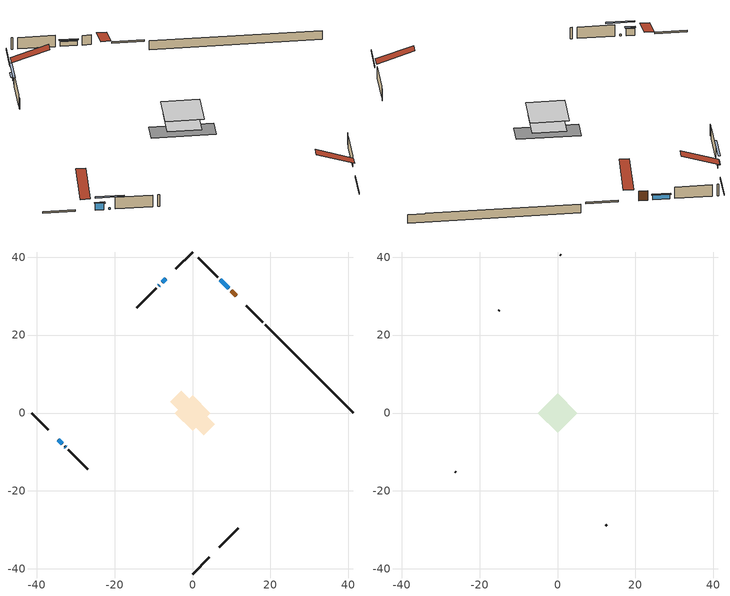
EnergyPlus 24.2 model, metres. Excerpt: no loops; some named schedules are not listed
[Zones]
conditioned space
 floor adiabatic (AdiabaticFloorConstruction): -4.53,0 0,4.53 4.53,0 0,-4.53 z0.46
 floor foundation (Slab1 construction): -5.66,2.87 -2.87,5.66 5.66,-2.87 2.87,-5.66 z-1.43
 wall outside (RimJoist1 construction): 0,-41.33 4.24,-37.09 / -41.33,0 -37.09,-4.24 / 0,41.33 -4.24,37.09 / 18.05,23.29 13.8,27.53 z0.46:0.76
 wall outside (AdiabaticWallConstruction 1): 11.17,30.16 9.97,31.37 z0.46:2.49
 wall outside (AdiabaticWallConstruction): 9.31,32.02 7.08,34.25 z0.46:1.45; -6.87,34.46 -7.82,33.51 z0.46:1.09; -34.46,-6.87 -33.39,-7.95 z0.46:1.88; -8.47,32.86 -8.71,32.62 / -32.73,-8.6 -32.5,-8.84 z0.46:0.77
 wall outside (Wall1 construction): 6.87,-34.46 11.76,-29.57 / -31.84,-9.49 -26.95,-14.38 / -9.36,31.97 -14.26,27.08 / 6.42,34.91 1.53,39.8 z0.46:2.9
 wall foundation (FoundationWall1 construction): 18.7,22.63,-1.43 18.7,22.63,0.46 39.07,2.26,0.46 39.07,2.26,0.4 41.33,0,0.4 41.33,0,-1.43
 window (WindowConstruction): 9.31,32.02 7.08,34.25 z0.46:1.44
 window (WindowConstruction 1): -6.87,34.46 -7.82,33.51 z0.46:1.09
 window (WindowConstruction 2): -34.46,-6.87 -33.39,-7.95 z0.46:1.88
 window (WindowConstruction 3): -8.48,32.86 -8.71,32.63 z0.46:0.76
 window (WindowConstruction 4): -32.73,-8.6 -32.5,-8.83 z0.46:0.76
 door (Door): 11.17,30.16 9.97,31.37 z0.46:2.49
 ceiling adiabatic (AdiabaticFloorConstruction): 0,-4.53 4.53,0 0,4.53 -4.53,0 z0.46
attic - vented
 floor to conditioned space (Floor1 construction Reversed): -5.13,0 0,5.13 5.13,0 0,-5.13 z2.9
 wall outside (Wall2 construction): 12.42,-28.91 12.64,-28.7 / -26.29,-15.04 -26.08,-15.26 / -14.91,26.42 -15.13,26.2 / 0.87,40.46 0.66,40.68 z0.46:2.9
 roof outside (Roof1 construction): 6.22,-35.12,2.9 1.22,-30.12,5.25 -0.09,-31.44,5.25 4.9,-36.43,2.9; -35.12,-6.22,2.9 -30.12,-1.22,5.25 -31.44,0.09,5.25 -36.43,-4.9,2.9; -6.22,35.12,2.9 -1.22,30.12,5.25 0.09,31.44,5.25 -4.9,36.43,2.9; 11.83,29.5,2.9 6.84,24.51,5.25 8.15,23.19,5.25 13.15,28.19,2.9
shading: 6.94,34.4 9.45,31.88 9.74,32.17 7.23,34.69 z1.65; -7.96,33.37 -6.73,34.6 -7.02,34.89 -8.25,33.66 z1.29; -33.25,-8.09 -34.6,-6.73 -34.89,-7.02 -33.54,-8.38 z2.08; -10.49,30.84 -6.69,34.64 -6.99,34.93 -10.78,31.13 z3.29; -30.72,-10.62 -34.51,-6.82 -34.8,-7.11 -31.01,-10.91 z3.29
[Building]
Building 1: Terrain=Suburbs
[Site:Location]
Dauphin_MB: Latitude {deg}=51.1; Longitude {deg}=-100.05; Time Zone {hr}=-6; Elevation {m}=304; Keep Site Location Information=Yes
[Site:GroundTemperature:Shallow]
-3.0112, -5.6258, -5.83519, -4.59442, 0.38654, 5.3443, 9.64241, 12.3652, 12.5965, 10.382, 6.19347, 1.38779
[Site:WaterMainsTemperature]
Calculation Method=Schedule; Temperature Schedule=mains temperature schedule
[Material] Roughness=Rough; Thermal Absorptance=0.9
Name | Thickness {m} | Conductivity {W/m-K} | Density {kg/m3} | Specific Heat {J/kg-K} | Solar Absorptance | Visible Absorptance
asphalt or fiberglass shingles | 0.00635 | 0.162714 | 1121.4 | 1465.45 | 0.84 | 0.84
ceiling stud and cavity | 0.1397 | 0.117363 | 65.682 | 1177.47 | 0.7 | 0.7
concrete 4.0 in. | 0.1016 | 1.803125 | 2242.8 | 837.4 | 0.7 | 0.7
concrete 8.0 in. | 0.2032 | 1.803125 | 2242.8 | 837.4 | 0.7 | 0.7
door material | 0.04445 | 0.188738 | 512.64 | 1214.23 | 0.7 | 0.7
floor covering | 0.0127 | 0.0433444 | 54.468 | 1339.84 | 0.6 | 0.6
floor rigid ins; wall rigid ins | 0.512978 | 0.029427 | 32.04 | 1214.23 | 0.7 | 0.7
floor stud and cavity | 0.1397 | 1.75129 | 37.0049 | 1207.88 | 0.7 | 0.7
furniture material conditioned space 1 | 0.1524 | 0.115458 | 640.8 | 1214.23 | 0.6 | 0.6
gypsum board | 0.0127 | 0.160291 | 801 | 837.4 | 0.6 | 0.6
osb sheathing 0.5 in. | 0.0127 | 0.115458 | 512.64 | 1214.23 | 0.7 | 0.7
osb sheathing 0.75 in. | 0.01905 | 0.115458 | 512.64 | 1214.23 | 0.7 | 0.7
rim joist stud and cavity | 0.0508 | 0.648972 | 50.32683 | 1063.81 | 0.6 | 0.6
wall stud and cavity | 0.1397 | 0.166679 | 139.0536 | 1170.24 | 0.7 | 0.7
wall stud and cavity 1 | 0.0889 | 6.1454 | 50.32683 | 1063.81 | 0.6 | 0.6
wall stud and cavity 2 | 0.0889 | 0.380278 | 52.3479 | 1209.89 | 0.7 | 0.7
wall stud and cavity 3 | 0.0889 | 0.391764 | 83.0341 | 1211.67 | 0.7 | 0.7
wood siding | 0.0254 | 0.102417 | 544.68 | 1172.36 | 0.4 | 0.4
wood siding 1 | 0.00254 | 0.102417 | 544.68 | 1172.36 | 0.4 | 0.4
wood siding 2; wood siding 3; wood siding 4 | 0.0254 | 0.102417 | 544.68 | 1172.36 | 0.7 | 0.7
[WindowMaterial:SimpleGlazingSystem]
Name | U-Factor {W/m2-K} | Solar Heat Gain Coefficient
WindowMaterial | 2.938365 | 0.65
WindowMaterial 1 | 2.75156 | 0.59
WindowMaterial 2 | 2.78563 | 0.68
WindowMaterial 3 | 2.680016 | 0.43
[Construction]
AdiabaticFloorConstruction: floor stud and cavity, floor rigid ins, osb sheathing 0.75 in., floor covering
AdiabaticWallConstruction: wood siding 3, wall rigid ins, wall stud and cavity 2, gypsum board
AdiabaticWallConstruction 1: wood siding 4, wall rigid ins, wall stud and cavity 2, gypsum board
Door: door material
Floor1 construction Reversed: gypsum board, ceiling stud and cavity
FoundationWall1 construction: concrete 8.0 in.
furniture construction conditioned space 1: furniture material conditioned space 1
PartitionWallConstruction: gypsum board, wall stud and cavity 3, gypsum board
RimJoist1 construction: wood siding 2, rim joist stud and cavity
Roof1 construction: asphalt or fiberglass shingles
Slab1 construction: concrete 4.0 in.
Wall1 construction: wood siding, osb sheathing 0.5 in., wall stud and cavity, gypsum board
Wall2 construction: wood siding 1, wall stud and cavity 1
WindowConstruction: WindowMaterial
WindowConstruction 1: WindowMaterial 1
WindowConstruction 2: WindowMaterial 2
WindowConstruction 3; WindowConstruction 4: WindowMaterial 3
[Zone] Multiplier=1; Part of Total Floor Area=Yes
Name | Volume {m3}
attic - vented | 20.0946
conditioned space | 221.7
[Space]
Name | Zone | Volume {m3}
attic - vented 1 | attic - vented | 20.0946
conditioned space 1 | conditioned space | 221.7
[ZoneInfiltration:EffectiveLeakageArea]
infil attic - vented 1: Zone or Space=attic - vented 1; Schedule=Always On Discrete; Effective Air Leakage Area {cm2}=1828.87; Stack Coefficient=0.000333271; Wind Coefficient=1.23344e-05
[ZoneMixing]
whole house fan mix: Zone or Space=attic - vented; Schedule=Always On Continuous; Design Flow Rate Calculation Method=Flow/Zone; Design Flow Rate {m3/s}=0; Source Zone or Space=conditioned space
[SurfaceProperty:ExposedFoundationPerimeter]
Slab1: Exposed Perimeter Calculation Method=TotalExposedPerimeter; Total Exposed Perimeter {m}=32.005
[InternalMass] Zone or ZoneList=conditioned space; Space or SpaceList=conditioned space 1
Name | Construction | Surface Area {m2}
furniture mass conditioned space 1 | furniture construction conditioned space 1 | 35.48
partition wall mass | PartitionWallConstruction | 88.7001
[Lights]
interior lighting: Zone or ZoneList or Space or SpaceList=conditioned space 1; Schedule=interior lighting schedule; Design Level Calculation Method=LightingLevel; Lighting Level {W}=343.2; Return Air Fraction=0; Fraction Radiant=0.6; Fraction Visible=0.2; Fraction Replaceable=1
[People]
occupants: Zone or ZoneList or Space or SpaceList=conditioned space 1; Number of People Schedule=occupants schedule; Number of People Calculation Method=People; Number of People=3; Fraction Radiant=0.314171; Sensible Heat Fraction=0.56303; Activity Level Schedule=occupants activity schedule; Carbon Dioxide Generation Rate {m3/s-W}=0; Enable ASHRAE 55 Comfort Warnings=No; Mean Radiant Temperature Calculation Type=EnclosureAveraged
[ElectricEquipment] Zone or ZoneList or Space or SpaceList=conditioned space 1; Design Level Calculation Method=EquipmentLevel
Name | Schedule | Design Level {W} | Fraction Latent | Fraction Radiant | Fraction Lost
clothes dryer | clothes dryer schedule | 140.772 | 0.015 | 0.081 | 0.85
clothes washer | clothes washer schedule | 32.1985 | 0.03 | 0.162 | 0.7
cooking range | cooking range schedule | 215.147 | 0.08 | 0.432 | 0.2
dishwasher | dishwasher schedule | 66.8632 | 0.3 | 0.18 | 0.4
fridge | fridge schedule | 72.9452 | 0 | 0.6 | 0
mech vent house fan | mech vent house fan schedule | 0 | 0 | 0 | 1
mech vent house fan cfis | mech vent house fan cfis schedule | 0 | 0 | 0 | 0
misc plug loads | misc plug loads schedule | 494.7 | 0.045 | 0.513 | 0.1
whole house fan | Always On Discrete | 0 | 0 | 0 | 1
[OtherEquipment] Zone or ZoneList or Space or SpaceList=conditioned space 1; Design Level Calculation Method=EquipmentLevel
Name | Fuel Type | Schedule | Design Level {W} | Fraction Latent | Fraction Radiant | Fraction Lost
clothes dryer 1 | Electricity | clothes dryer schedule | 0 | 0.015 | 0.081 | 0.85
cooking range 1 | Electricity | cooking range schedule | 0 | 0.08 | 0.432 | 0.2
general water use latent | None | general water use schedule | 62.594 | 1 | 0 | 0
general water use sensible | None | general water use schedule | -61.6891 | 0 | 0.6 | 0
mech vent house fan latent load | None | Always On Discrete | 0 | 1 | 0 | 0
mech vent house fan sensible load | None | Always On Discrete | 0 | 0 | 0 | 0
water heater energy adjustment1 | Electricity | Always On Discrete | 0.01 | 0 | 0 | 1
[ZoneInfiltration:DesignFlowRate] Zone or ZoneList or Space or SpaceList=conditioned space 1; Schedule=Always On Discrete; Design Flow Rate Calculation Method=Flow/Zone; Design Flow Rate {m3/s}=0
infil flow; natural vent flow; whole house fan flow
[AvailabilityManager:Scheduled]
furnace airloop Availability Manager: Schedule=Always On Discrete
[Foundation:Kiva]
Foundation Kiva 1: Initial Indoor Air Temperature {C}=21; Wall Height Above Grade {m}=0.460004; Wall Depth Below Slab {m}=0.2032
[Foundation:Kiva:Settings]
Soil Conductivity {W/m-K}=0.849921; Soil Density {kg/m3}=1842.3; Soil Specific Heat {J/kg-K}=418.7; Ground Solar Absorptivity=0.9; Ground Thermal Absorptivity=0.9; Ground Surface Roughness {m}=0.03; Far-Field Width {m}=40; Deep-Ground Boundary Condition=ZeroFlux; Deep-Ground Depth {m}=40; Minimum Cell Dimension {m}=0.2; Maximum Cell Growth Coefficient=3; Simulation Timestep=Timestep
[Exterior:Lights]
exterior lighting: Schedule=exterior lighting schedule; Design Level {W}=75.6
[EnergyManagementSystem:GlobalVariable]
furnace_airloop_Fan_RTF
infil_program_Qfan
infil_program_Qinf
natural_vent_program_Qnv
natural_vent_program_Qwhf
[EnergyManagementSystem:Sensor]
Name | Output:Variable or Output:Meter Index Key | Output:Variable or Output:Meter
airflow_gain | infil flow | Infiltration Sensible Heat Gain Energy
airflow_gain_1 | natural vent flow | Infiltration Sensible Heat Gain Energy
airflow_gain_2 | whole house fan flow | Infiltration Sensible Heat Gain Energy
airflow_loss | infil flow | Infiltration Sensible Heat Loss Energy
airflow_loss_1 | natural vent flow | Infiltration Sensible Heat Loss Energy
airflow_loss_2 | whole house fan flow | Infiltration Sensible Heat Loss Energy
clg_load_cond |  | Cooling:EnergyTransfer:Zone:CONDITIONED SPACE
clg_sp_s; clg_sp_s_1 | cooling setpoint | Schedule Value
clothes_dryer_exhaust_0_sch_s | clothes dryer exhaust 0 schedule | Schedule Value
cool_season | cooling season schedule | Schedule Value
htg_load_cond |  | Heating:EnergyTransfer:Zone:CONDITIONED SPACE
htg_sp_s; htg_sp_s_1 | heating setpoint | Schedule Value
ig_ee_conv | clothes dryer | Electric Equipment Convective Heating Energy
ig_ee_conv_2 | cooking range | Electric Equipment Convective Heating Energy
ig_ee_conv_4 | fridge | Electric Equipment Convective Heating Energy
ig_ee_conv_5 | misc plug loads | Electric Equipment Convective Heating Energy
ig_ee_conv_6 | whole house fan | Electric Equipment Convective Heating Energy
ig_ee_rad | clothes dryer | Electric Equipment Radiant Heating Energy
ig_ee_rad_2 | cooking range | Electric Equipment Radiant Heating Energy
ig_ee_rad_4 | fridge | Electric Equipment Radiant Heating Energy
ig_ee_rad_5 | misc plug loads | Electric Equipment Radiant Heating Energy
ig_ee_rad_6 | whole house fan | Electric Equipment Radiant Heating Energy
ig_lgt_conv | interior lighting | Lights Convective Heating Energy
ig_lgt_rad | interior lighting | Lights Radiant Heating Energy
ig_lgt_vis | interior lighting | Lights Visible Radiation Heating Energy
ig_oe_conv | clothes dryer 1 | Other Equipment Convective Heating Energy
ig_oe_conv_1 | cooking range 1 | Other Equipment Convective Heating Energy
ig_oe_conv_2 | general water use latent | Other Equipment Convective Heating Energy
ig_oe_conv_3 | general water use sensible | Other Equipment Convective Heating Energy
ig_oe_conv_4 | water heater energy adjustment1 | Other Equipment Convective Heating Energy
ig_oe_rad | clothes dryer 1 | Other Equipment Radiant Heating Energy
ig_oe_rad_1 | cooking range 1 | Other Equipment Radiant Heating Energy
ig_oe_rad_2 | general water use latent | Other Equipment Radiant Heating Energy
ig_oe_rad_3 | general water use sensible | Other Equipment Radiant Heating Energy
ig_oe_rad_4 | water heater energy adjustment1 | Other Equipment Radiant Heating Energy
ig_ppl_conv | occupants | People Convective Heating Energy
ig_ppl_rad | occupants | People Radiant Heating Energy
im_conv | furniture mass conditioned space 1 | Surface Inside Face Convection Heat Gain Energy
im_conv_1 | partition wall mass | Surface Inside Face Convection Heat Gain Energy
im_ig | furniture mass conditioned space 1 | Surface Inside Face Internal Gains Radiation Heat Gain Energy
im_ig_1 | partition wall mass | Surface Inside Face Internal Gains Radiation Heat Gain Energy
im_lgt | furniture mass conditioned space 1 | Surface Inside Face Lights Radiation Heat Gain Energy
im_lgt_1 | partition wall mass | Surface Inside Face Lights Radiation Heat Gain Energy
im_sol | furniture mass conditioned space 1 | Surface Inside Face Solar Radiation Heat Gain Energy
im_sol_1 | partition wall mass | Surface Inside Face Solar Radiation Heat Gain Energy
im_surf | furniture mass conditioned space 1 | Surface Inside Face Net Surface Thermal Radiation Heat Gain Energy
im_surf_1 | partition wall mass | Surface Inside Face Net Surface Thermal Radiation Heat Gain Energy
mv_conv | mech vent house fan | Electric Equipment Convective Heating Energy
mv_conv_1 | mech vent house fan cfis | Electric Equipment Convective Heating Energy
mv_conv_2 | mech vent house fan latent load | Other Equipment Convective Heating Energy
mv_conv_3 | mech vent house fan sensible load | Other Equipment Convective Heating Energy
mv_rad | mech vent house fan | Electric Equipment Radiant Heating Energy
mv_rad_1 | mech vent house fan cfis | Electric Equipment Radiant Heating Energy
mv_rad_2 | mech vent house fan latent load | Other Equipment Radiant Heating Energy
mv_rad_3 | mech vent house fan sensible load | Other Equipment Radiant Heating Energy
natural_vent_s | natural vent schedule | Schedule Value
out_pb_s |  | Site Outdoor Air Barometric Pressure
out_wt_s |  | Site Outdoor Air Humidity Ratio
site_vw_s |  | Site Wind Speed
ss_back_out | Window1 | Surface Window Shortwave from Zone Back Out Window Heat Transfer Rate
ss_back_out_1 | Window4 | Surface Window Shortwave from Zone Back Out Window Heat Transfer Rate
ss_back_out_2 | Window6 | Surface Window Shortwave from Zone Back Out Window Heat Transfer Rate
ss_back_out_3 | Window7 | Surface Window Shortwave from Zone Back Out Window Heat Transfer Rate
ss_back_out_4 | Window8 | Surface Window Shortwave from Zone Back Out Window Heat Transfer Rate
ss_conv | Door1 | Surface Inside Face Convection Heat Gain Energy
ss_conv_1 | Window1 | Surface Inside Face Convection Heat Gain Energy
ss_conv_2 | Window4 | Surface Inside Face Convection Heat Gain Energy
ss_conv_3 | Window6 | Surface Inside Face Convection Heat Gain Energy
ss_conv_4 | Window7 | Surface Inside Face Convection Heat Gain Energy
ss_conv_5 | Window8 | Surface Inside Face Convection Heat Gain Energy
ss_ig | Door1 | Surface Inside Face Internal Gains Radiation Heat Gain Energy
ss_ig_1 | Window1 | Surface Inside Face Internal Gains Radiation Heat Gain Energy
ss_ig_2 | Window4 | Surface Inside Face Internal Gains Radiation Heat Gain Energy
ss_ig_3 | Window6 | Surface Inside Face Internal Gains Radiation Heat Gain Energy
ss_ig_4 | Window7 | Surface Inside Face Internal Gains Radiation Heat Gain Energy
ss_ig_5 | Window8 | Surface Inside Face Internal Gains Radiation Heat Gain Energy
ss_lgt | Door1 | Surface Inside Face Lights Radiation Heat Gain Energy
ss_sol | Door1 | Surface Inside Face Solar Radiation Heat Gain Energy
ss_surf | Door1 | Surface Inside Face Net Surface Thermal Radiation Heat Gain Energy
ss_surf_1 | Window1 | Surface Inside Face Net Surface Thermal Radiation Heat Gain Energy
ss_surf_2 | Window4 | Surface Inside Face Net Surface Thermal Radiation Heat Gain Energy
ss_surf_3 | Window6 | Surface Inside Face Net Surface Thermal Radiation Heat Gain Energy
ss_surf_4 | Window7 | Surface Inside Face Net Surface Thermal Radiation Heat Gain Energy
ss_surf_5 | Window8 | Surface Inside Face Net Surface Thermal Radiation Heat Gain Energy
ss_trans_in | Window1 | Surface Window Transmitted Solar Radiation Rate
ss_trans_in_1 | Window4 | Surface Window Transmitted Solar Radiation Rate
ss_trans_in_2 | Window6 | Surface Window Transmitted Solar Radiation Rate
ss_trans_in_3 | Window7 | Surface Window Transmitted Solar Radiation Rate
ss_trans_in_4 | Window8 | Surface Window Transmitted Solar Radiation Rate
ss_trans_out | Window1 | Surface Inside Face Initial Transmitted Diffuse Transmitted Out Window Solar Radiation Rate
ss_trans_out_1 | Window4 | Surface Inside Face Initial Transmitted Diffuse Transmitted Out Window Solar Radiation Rate
ss_trans_out_2 | Window6 | Surface Inside Face Initial Transmitted Diffuse Transmitted Out Window Solar Radiation Rate
ss_trans_out_3 | Window7 | Surface Inside Face Initial Transmitted Diffuse Transmitted Out Window Solar Radiation Rate
ss_trans_out_4 | Window8 | Surface Inside Face Initial Transmitted Diffuse Transmitted Out Window Solar Radiation Rate
s_conv | Floor1 | Surface Inside Face Convection Heat Gain Energy
s_conv_1 | FoundationWall1 | Surface Inside Face Convection Heat Gain Energy
s_conv_10 | Wall1:225 | Surface Inside Face Convection Heat Gain Energy
s_conv_11 | Wall1:315 | Surface Inside Face Convection Heat Gain Energy
s_conv_12 | Wall1:45 | Surface Inside Face Convection Heat Gain Energy
s_conv_2 | inferred conditioned ceiling | Surface Inside Face Convection Heat Gain Energy
s_conv_3 | inferred conditioned floor | Surface Inside Face Convection Heat Gain Energy
s_conv_4 | RimJoist1:135 | Surface Inside Face Convection Heat Gain Energy
s_conv_5 | RimJoist1:225 | Surface Inside Face Convection Heat Gain Energy
s_conv_6 | RimJoist1:315 | Surface Inside Face Convection Heat Gain Energy
s_conv_7 | RimJoist1:45 | Surface Inside Face Convection Heat Gain Energy
s_conv_8 | Slab1 | Surface Inside Face Convection Heat Gain Energy
s_conv_9 | Wall1:135 | Surface Inside Face Convection Heat Gain Energy
s_ig | Floor1 | Surface Inside Face Internal Gains Radiation Heat Gain Energy
s_ig_1 | FoundationWall1 | Surface Inside Face Internal Gains Radiation Heat Gain Energy
s_ig_10 | Wall1:225 | Surface Inside Face Internal Gains Radiation Heat Gain Energy
s_ig_11 | Wall1:315 | Surface Inside Face Internal Gains Radiation Heat Gain Energy
s_ig_12 | Wall1:45 | Surface Inside Face Internal Gains Radiation Heat Gain Energy
s_ig_2 | inferred conditioned ceiling | Surface Inside Face Internal Gains Radiation Heat Gain Energy
s_ig_3 | inferred conditioned floor | Surface Inside Face Internal Gains Radiation Heat Gain Energy
s_ig_4 | RimJoist1:135 | Surface Inside Face Internal Gains Radiation Heat Gain Energy
s_ig_5 | RimJoist1:225 | Surface Inside Face Internal Gains Radiation Heat Gain Energy
s_ig_6 | RimJoist1:315 | Surface Inside Face Internal Gains Radiation Heat Gain Energy
s_ig_7 | RimJoist1:45 | Surface Inside Face Internal Gains Radiation Heat Gain Energy
s_ig_8 | Slab1 | Surface Inside Face Internal Gains Radiation Heat Gain Energy
s_ig_9 | Wall1:135 | Surface Inside Face Internal Gains Radiation Heat Gain Energy
s_lgt | Floor1 | Surface Inside Face Lights Radiation Heat Gain Energy
s_lgt_1 | FoundationWall1 | Surface Inside Face Lights Radiation Heat Gain Energy
s_lgt_10 | Wall1:225 | Surface Inside Face Lights Radiation Heat Gain Energy
s_lgt_11 | Wall1:315 | Surface Inside Face Lights Radiation Heat Gain Energy
s_lgt_12 | Wall1:45 | Surface Inside Face Lights Radiation Heat Gain Energy
s_lgt_2 | inferred conditioned ceiling | Surface Inside Face Lights Radiation Heat Gain Energy
s_lgt_3 | inferred conditioned floor | Surface Inside Face Lights Radiation Heat Gain Energy
s_lgt_4 | RimJoist1:135 | Surface Inside Face Lights Radiation Heat Gain Energy
s_lgt_5 | RimJoist1:225 | Surface Inside Face Lights Radiation Heat Gain Energy
s_lgt_6 | RimJoist1:315 | Surface Inside Face Lights Radiation Heat Gain Energy
s_lgt_7 | RimJoist1:45 | Surface Inside Face Lights Radiation Heat Gain Energy
s_lgt_8 | Slab1 | Surface Inside Face Lights Radiation Heat Gain Energy
s_lgt_9 | Wall1:135 | Surface Inside Face Lights Radiation Heat Gain Energy
s_sol | Floor1 | Surface Inside Face Solar Radiation Heat Gain Energy
s_sol_1 | FoundationWall1 | Surface Inside Face Solar Radiation Heat Gain Energy
s_sol_10 | Wall1:225 | Surface Inside Face Solar Radiation Heat Gain Energy
s_sol_11 | Wall1:315 | Surface Inside Face Solar Radiation Heat Gain Energy
s_sol_12 | Wall1:45 | Surface Inside Face Solar Radiation Heat Gain Energy
s_sol_2 | inferred conditioned ceiling | Surface Inside Face Solar Radiation Heat Gain Energy
s_sol_3 | inferred conditioned floor | Surface Inside Face Solar Radiation Heat Gain Energy
s_sol_4 | RimJoist1:135 | Surface Inside Face Solar Radiation Heat Gain Energy
s_sol_5 | RimJoist1:225 | Surface Inside Face Solar Radiation Heat Gain Energy
s_sol_6 | RimJoist1:315 | Surface Inside Face Solar Radiation Heat Gain Energy
s_sol_7 | RimJoist1:45 | Surface Inside Face Solar Radiation Heat Gain Energy
s_sol_8 | Slab1 | Surface Inside Face Solar Radiation Heat Gain Energy
s_sol_9 | Wall1:135 | Surface Inside Face Solar Radiation Heat Gain Energy
s_surf | Floor1 | Surface Inside Face Net Surface Thermal Radiation Heat Gain Energy
s_surf_1 | FoundationWall1 | Surface Inside Face Net Surface Thermal Radiation Heat Gain Energy
s_surf_10 | Wall1:225 | Surface Inside Face Net Surface Thermal Radiation Heat Gain Energy
s_surf_11 | Wall1:315 | Surface Inside Face Net Surface Thermal Radiation Heat Gain Energy
s_surf_12 | Wall1:45 | Surface Inside Face Net Surface Thermal Radiation Heat Gain Energy
s_surf_2 | inferred conditioned ceiling | Surface Inside Face Net Surface Thermal Radiation Heat Gain Energy
s_surf_3 | inferred conditioned floor | Surface Inside Face Net Surface Thermal Radiation Heat Gain Energy
s_surf_4 | RimJoist1:135 | Surface Inside Face Net Surface Thermal Radiation Heat Gain Energy
s_surf_5 | RimJoist1:225 | Surface Inside Face Net Surface Thermal Radiation Heat Gain Energy
s_surf_6 | RimJoist1:315 | Surface Inside Face Net Surface Thermal Radiation Heat Gain Energy
s_surf_7 | RimJoist1:45 | Surface Inside Face Net Surface Thermal Radiation Heat Gain Energy
s_surf_8 | Slab1 | Surface Inside Face Net Surface Thermal Radiation Heat Gain Energy
s_surf_9 | Wall1:135 | Surface Inside Face Net Surface Thermal Radiation Heat Gain Energy
[EnergyManagementSystem:Actuator]
Name | Actuated Component Unique | Actuated Component Type | Actuated Component Control Type
fridge_schedule_act | fridge schedule | Schedule:Constant | Schedule Value
infil_flow_act | infil flow | Zone Infiltration | Air Exchange Flow Rate
mech_vent_house_fan_cfis_act | mech vent house fan cfis | ElectricEquipment | Electricity Rate
mech_vent_house_fan_latent_load_act | mech vent house fan latent load | OtherEquipment | Power Level
mech_vent_house_fan_sensible_load_act | mech vent house fan sensible load | OtherEquipment | Power Level
natural_vent_flow_act | natural vent flow | Zone Infiltration | Air Exchange Flow Rate
water_heater_ec_adj_act | water heater energy adjustment1 | OtherEquipment | Power Level
whole_house_fan_act | whole house fan | ElectricEquipment | Electricity Rate
whole_house_fan_flow_act | whole house fan flow | Zone Infiltration | Air Exchange Flow Rate
whole_house_fan_mix_act | whole house fan mix | ZoneMixing | Air Exchange Flow Rate
